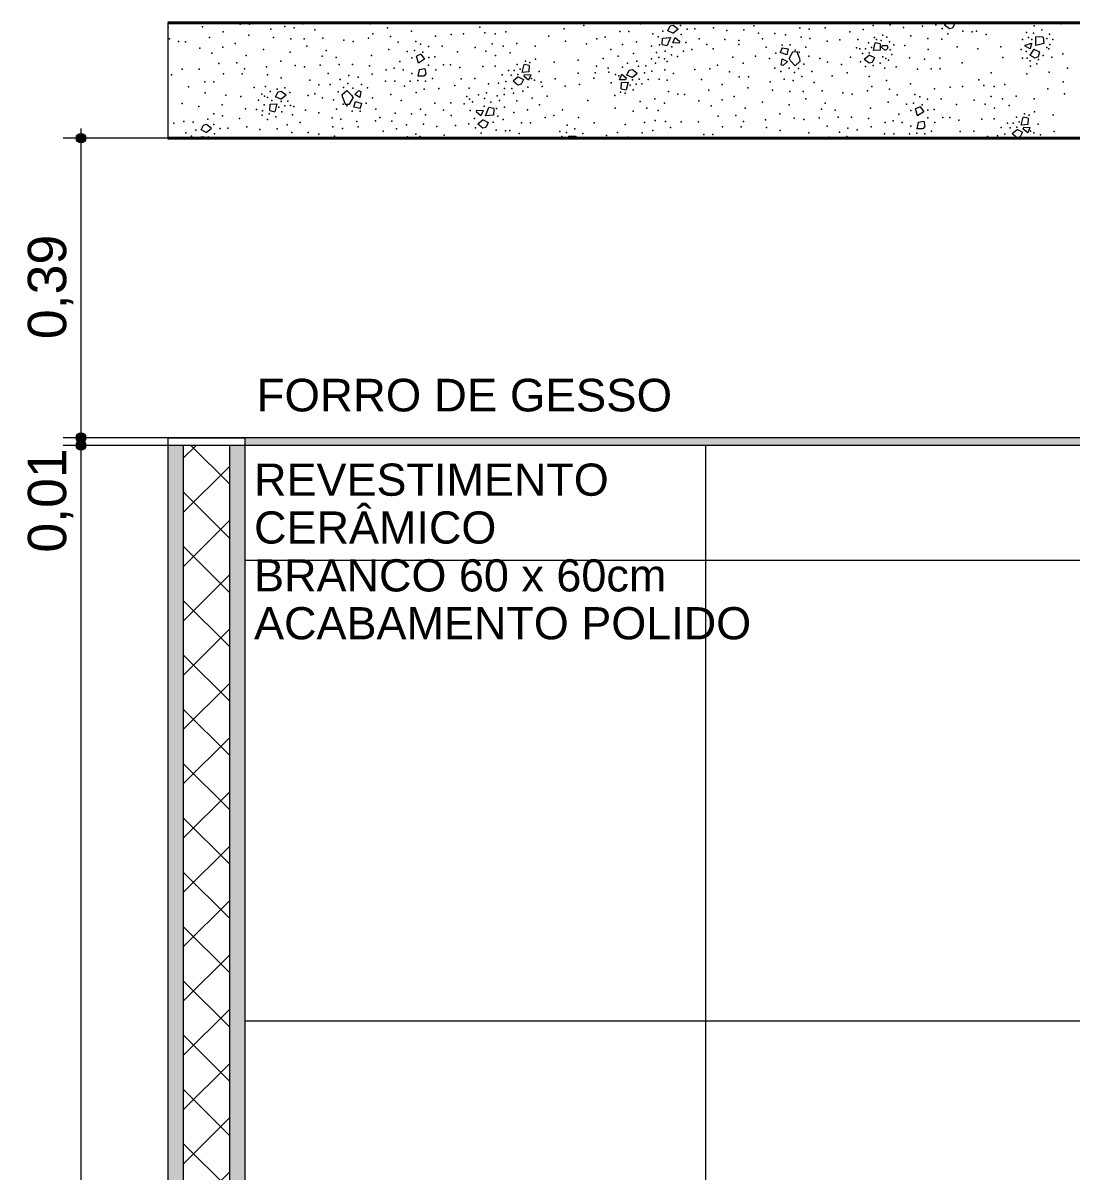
# Model space of a CAD drawing. Header units: metres. Extents: x -1.4 to 64, y -2.2 to 1.7.
# Drawn here: x 54.469 to 55.834, y 0.163 to 1.658 of the extents above; entities that cross this region are included whole.
import ezdxf

# ---------------------------------------------------------------- set-up
doc = ezdxf.new("R2010")
doc.units = ezdxf.units.M
doc.header["$MEASUREMENT"] = 0
for name, color, linetype in [('COTAS CORTE', 7, 'Continuous'), ('FORRO.EXEC', 7, 'Continuous'), ('LAJES.EST', 7, 'Continuous'), ('PAREDE CONSTRUIR', 7, 'Continuous')]:
    doc.layers.add(name, color=color, linetype=linetype)
for name, color, linetype, lineweight, true_color in [('COTAS CORTE_Caneta_No__25', 7, 'Continuous', 13, 0x982312), ('LAJES.EST_Caneta_No__97', 7, 'Continuous', 13, 0x6b6b6b), ('NOTAS-EXECUTIVO.ARQ_Caneta_No__12', 7, 'Continuous', 0, 0x030303), ('PAREDE CONSTRUIR_Caneta_No__97', 7, 'Continuous', 13, 0x6b6b6b)]:
    doc.layers.add(name, color=color, linetype=linetype, lineweight=lineweight, true_color=true_color)
for name, color, linetype, lineweight in [('FORRO.EXEC_Caneta_No__241', 7, 'Continuous', 13), ('LAJES.EST_Caneta_No__1', 7, 'Continuous', 40), ('LAJES.EST_Caneta_No__241', 7, 'Continuous', 13), ('PAREDE CONSTRUIR_Caneta_No__241', 7, 'Continuous', 13), ('PAREDE CONSTRUIR_Caneta_No__83', 84, 'Continuous', 0)]:
    doc.layers.add(name, color=color, linetype=linetype, lineweight=lineweight)
doc.styles.add('GENERATED_STYLE_1', font='arial.ttf')
doc.dimstyles.new('GENERATED_STYLE__1', dxfattribs={"dimtxt": 0.05, "dimasz": 0.02375, "dimexe": 0.18, "dimexo": 0.267183, "dimgap": 0, "dimtad": 1, "dimzin": 0, "dimdsep": 46, "dimtxsty": 'GENERATED_STYLE_1', "dimblk": 'ARROWHEAD_11', "dimblk1": 'ARROWHEAD_11', "dimblk2": 'ARROWHEAD_11', "dimcen": 0.09, "dimclrd": 256, "dimclre": 256, "dimclrt": 256, "dimadec": 0, "dimazin": 0, "dimtfac": 1, "dimtdec": 4, "dimtmove": 0, "dimatfit": 3, "dimfxl": 0, "dimtolj": 1, "dimtzin": 0, "dimarcsym": 0})

# ---------------------------------------------------------------- blocks, each defined once
blk = doc.blocks.new('*X162', base_point=(89.6575, -2.0419))
at = {"layer": 'LAJES.EST_Caneta_No__241', "color": 7, "linetype": 'Continuous', "lineweight": 13}
for p, q in [((55.3087, 1.648), (55.3117, 1.6544)), ((55.3153, 1.6448), (55.3087, 1.648)), ((55.3117, 1.6544), (55.3158, 1.6554)), ((55.3153, 1.6448), (55.3222, 1.6504)), ((55.3158, 1.6554), (55.3222, 1.6504)), ((55.6725, 1.6581), (55.6691, 1.6554)), ((55.6754, 1.6504), (55.6691, 1.6554)), ((55.6795, 1.6514), (55.6754, 1.6504)), ((55.6826, 1.6578), (55.6795, 1.6514)), ((55.6818, 1.6581), (55.6826, 1.6578)), ((55.3013, 1.63), (55.3016, 1.6384)), ((55.3013, 1.63), (55.3078, 1.6286)), ((55.3016, 1.6384), (55.312, 1.6393)), ((55.312, 1.6393), (55.3078, 1.6286)), ((55.3153, 1.6324), (55.3181, 1.6394)), ((55.3233, 1.632), (55.3153, 1.6324)), ((55.3181, 1.6394), (55.3239, 1.6346)), ((55.3239, 1.6346), (55.3233, 1.632)), ((55.5764, 1.6221), (55.5789, 1.6324)), ((55.5854, 1.631), (55.5789, 1.6324)), ((55.5854, 1.631), (55.5851, 1.6226)), ((55.7742, 1.6294), (55.7822, 1.6317)), ((55.7822, 1.6317), (55.7806, 1.6243)), ((55.7881, 1.6287), (55.7878, 1.6401)), ((55.7973, 1.6396), (55.7878, 1.6401)), ((55.7983, 1.6313), (55.7881, 1.6287)), ((55.7973, 1.6396), (55.7983, 1.6313)), ((54.9873, 1.6177), (54.9813, 1.6149)), ((54.984, 1.606), (54.9813, 1.6149)), ((54.9873, 1.6177), (54.9921, 1.6109)), ((55.4574, 1.6259), (55.4551, 1.6196)), ((55.4635, 1.6167), (55.4551, 1.6196)), ((55.4574, 1.6259), (55.4656, 1.6244)), ((55.4656, 1.6244), (55.4635, 1.6167)), ((55.4711, 1.6202), (55.4665, 1.6122)), ((55.4771, 1.6206), (55.4711, 1.6202)), ((55.4801, 1.6122), (55.4771, 1.6206)), ((55.5713, 1.6162), (55.5645, 1.6106)), ((55.5713, 1.6162), (55.578, 1.613)), ((55.5851, 1.6226), (55.5764, 1.6221)), ((55.5873, 1.6263), (55.588, 1.6289)), ((55.5913, 1.6229), (55.5873, 1.6263)), ((55.588, 1.6289), (55.5943, 1.6286)), ((55.5913, 1.6229), (55.5941, 1.624)), ((55.5953, 1.6271), (55.5941, 1.624)), ((55.5953, 1.6271), (55.5943, 1.6286)), ((55.7741, 1.6281), (55.7742, 1.6294)), ((55.7806, 1.6243), (55.7741, 1.6281)), ((55.7852, 1.624), (55.7799, 1.6162)), ((55.7869, 1.6122), (55.7799, 1.6162)), ((55.7852, 1.624), (55.7928, 1.6206)), ((55.7928, 1.6206), (55.7908, 1.6139)), ((54.9921, 1.6109), (54.984, 1.606)), ((55.1191, 1.5938), (55.1216, 1.6041)), ((55.1281, 1.6027), (55.1216, 1.6041)), ((55.1281, 1.6027), (55.1278, 1.5944)), ((55.4564, 1.6038), (55.4578, 1.6116)), ((55.4589, 1.6028), (55.4564, 1.6038)), ((55.4578, 1.6116), (55.4644, 1.6079)), ((55.4644, 1.6079), (55.4589, 1.6028)), ((55.4686, 1.6087), (55.4665, 1.6122)), ((55.4747, 1.6024), (55.4686, 1.6087)), ((55.4806, 1.608), (55.4747, 1.6024)), ((55.4801, 1.6122), (55.4806, 1.608)), ((55.5708, 1.6056), (55.5645, 1.6106)), ((55.5749, 1.6066), (55.5708, 1.6056)), ((55.578, 1.613), (55.5749, 1.6066)), ((55.7908, 1.6139), (55.7869, 1.6122)), ((54.985, 1.5974), (54.983, 1.5889)), ((54.991, 1.5887), (54.983, 1.5889)), ((54.985, 1.5974), (54.9923, 1.5989)), ((54.9937, 1.592), (54.991, 1.5887)), ((54.9923, 1.5989), (54.9937, 1.592)), ((55.114, 1.5879), (55.1072, 1.5823)), ((55.114, 1.5879), (55.1207, 1.5847)), ((55.1207, 1.5847), (55.1176, 1.5784)), ((55.1278, 1.5944), (55.1191, 1.5938)), ((55.1217, 1.5885), (55.1223, 1.5912)), ((55.1275, 1.5838), (55.1217, 1.5885)), ((55.1223, 1.5912), (55.1303, 1.5908)), ((55.1303, 1.5908), (55.1275, 1.5838)), ((55.2458, 1.5842), (55.2487, 1.5913)), ((55.2487, 1.5913), (55.2545, 1.5865)), ((55.2545, 1.5865), (55.2538, 1.5839)), ((55.2554, 1.5903), (55.2585, 1.5967)), ((55.2621, 1.5871), (55.2554, 1.5903)), ((55.2585, 1.5967), (55.2626, 1.5977)), ((55.2621, 1.5871), (55.2689, 1.5927)), ((55.2626, 1.5977), (55.2689, 1.5927)), ((54.8849, 1.5648), (54.8908, 1.5703)), ((54.8908, 1.5703), (54.8968, 1.564)), ((54.9011, 1.5649), (54.9066, 1.57)), ((54.9066, 1.57), (54.9091, 1.569)), ((55.1136, 1.5773), (55.1072, 1.5823)), ((55.1176, 1.5784), (55.1136, 1.5773)), ((55.2538, 1.5839), (55.2458, 1.5842)), ((55.248, 1.5723), (55.2483, 1.5807)), ((55.248, 1.5723), (55.2545, 1.5709)), ((55.2483, 1.5807), (55.257, 1.5812)), ((55.257, 1.5812), (55.2545, 1.5709)), ((54.7981, 1.562), (54.8012, 1.5684)), ((54.8048, 1.5588), (54.7981, 1.562)), ((54.8012, 1.5684), (54.8053, 1.5694)), ((54.8048, 1.5588), (54.8116, 1.5644)), ((54.8053, 1.5694), (54.8116, 1.5644)), ((54.8854, 1.5606), (54.8849, 1.5648)), ((54.8854, 1.5606), (54.8884, 1.5522)), ((54.8944, 1.5525), (54.899, 1.5605)), ((54.8968, 1.564), (54.899, 1.5605)), ((54.8999, 1.5483), (54.902, 1.556)), ((54.9077, 1.5611), (54.9011, 1.5649)), ((54.902, 1.556), (54.9104, 1.5531)), ((54.9091, 1.569), (54.9077, 1.5611)), ((54.7907, 1.5441), (54.791, 1.5524)), ((54.7907, 1.5441), (54.7972, 1.5426)), ((54.791, 1.5524), (54.7997, 1.5529)), ((54.7997, 1.5529), (54.7972, 1.5426)), ((54.8884, 1.5522), (54.8944, 1.5525)), ((54.9081, 1.5469), (54.8999, 1.5483)), ((54.9081, 1.5469), (54.9104, 1.5531)), ((55.0596, 1.542), (55.0602, 1.5446)), ((55.0653, 1.5372), (55.0596, 1.542)), ((55.0602, 1.5446), (55.0682, 1.5442)), ((55.0682, 1.5442), (55.0653, 1.5372)), ((55.0714, 1.5373), (55.0757, 1.548)), ((55.0822, 1.5466), (55.0757, 1.548)), ((55.0822, 1.5466), (55.0819, 1.5382)), ((55.6371, 1.5491), (55.6311, 1.5463)), ((55.6338, 1.5374), (55.6311, 1.5463)), ((55.6419, 1.5423), (55.6338, 1.5374)), ((55.6371, 1.5491), (55.6419, 1.5423)), ((54.7009, 1.5188), (54.704, 1.5252)), ((54.704, 1.5252), (54.7081, 1.5262)), ((54.7081, 1.5262), (54.7144, 1.5212)), ((55.0681, 1.5318), (55.0613, 1.5262)), ((55.0677, 1.5212), (55.0613, 1.5262)), ((55.0681, 1.5318), (55.0748, 1.5286)), ((55.0819, 1.5382), (55.0714, 1.5373)), ((55.0748, 1.5286), (55.0717, 1.5222)), ((55.6348, 1.5288), (55.6328, 1.5203)), ((55.6348, 1.5288), (55.6421, 1.5303)), ((55.6421, 1.5303), (55.6435, 1.5234)), ((55.7689, 1.5252), (55.7714, 1.5355)), ((55.7776, 1.5258), (55.7689, 1.5252)), ((55.7779, 1.5341), (55.7714, 1.5355)), ((55.7779, 1.5341), (55.7776, 1.5258)), ((54.6938, 1.5092), (54.7043, 1.5101)), ((54.7076, 1.5156), (54.7009, 1.5188)), ((54.7043, 1.5101), (54.7035, 1.5081)), ((54.7076, 1.5156), (54.7144, 1.5212)), ((54.7095, 1.5081), (54.7104, 1.5102)), ((54.7104, 1.5102), (54.7129, 1.5081)), ((55.0717, 1.5222), (55.0677, 1.5212)), ((55.1801, 1.5081), (55.18, 1.5109)), ((55.1895, 1.5104), (55.18, 1.5109)), ((55.1895, 1.5104), (55.1898, 1.5081)), ((55.6408, 1.5201), (55.6328, 1.5203)), ((55.6435, 1.5234), (55.6408, 1.5201)), ((55.7639, 1.5193), (55.757, 1.5137)), ((55.7634, 1.5087), (55.757, 1.5137)), ((55.7639, 1.5193), (55.7705, 1.5161)), ((55.7705, 1.5161), (55.7675, 1.5098)), ((55.7715, 1.5199), (55.7722, 1.5226)), ((55.7773, 1.5152), (55.7715, 1.5199)), ((55.7722, 1.5226), (55.7801, 1.5222)), ((55.7801, 1.5222), (55.7773, 1.5152)), ((54.6938, 1.5081), (54.6938, 1.5092)), ((55.7675, 1.5098), (55.7634, 1.5087))]:
    blk.add_line(p, q, dxfattribs=at)
for p in [(54.6582, 1.6522), (54.7028, 1.6533), (54.7298, 1.6468), (54.7519, 1.6566), (54.764, 1.6566), (54.792, 1.6499), (54.8101, 1.6537), (54.8223, 1.6518), (54.8334, 1.657), (54.8493, 1.649), (54.873, 1.6577), (54.921, 1.6569), (54.9436, 1.6519), (54.975, 1.6474), (55.064, 1.6528), (55.0704, 1.6454), (55.0977, 1.6466), (55.1738, 1.6503), (55.1994, 1.6549), (55.2463, 1.6469), (55.2581, 1.6469), (55.2731, 1.6569), (55.3021, 1.6476), (55.3253, 1.655), (55.3337, 1.6499), (55.3437, 1.6505), (55.3682, 1.6518), (55.3855, 1.6485), (55.4077, 1.6494), (55.4208, 1.6546), (55.4269, 1.6449), (55.438, 1.6578), (55.4481, 1.6446), (55.4804, 1.6518), (55.4928, 1.6501), (55.5135, 1.6519), (55.5459, 1.6464), (55.5631, 1.6496), (55.5762, 1.6548), (55.5984, 1.6557), (55.6157, 1.6524), (55.6402, 1.6538), (55.6575, 1.6559), (55.6659, 1.6508), (55.6891, 1.6581), (55.693, 1.6476), (55.7051, 1.6468), (55.7108, 1.6473), (55.7258, 1.6573), (55.7376, 1.6573), (55.7758, 1.6458), (55.7847, 1.6448), (55.7855, 1.6543), (55.7956, 1.6493), (55.8204, 1.6572), (54.6598, 1.6373), (54.6718, 1.6341), (54.6808, 1.6337), (54.7121, 1.6393), (54.7452, 1.6312), (54.7632, 1.6421), (54.7953, 1.6391), (54.8177, 1.6374), (54.8351, 1.6374), (54.8597, 1.6382), (54.8869, 1.6359), (54.8991, 1.6341), (54.9189, 1.6383), (54.9246, 1.6439), (54.9476, 1.6407), (54.9575, 1.633), (54.9807, 1.6338), (54.9869, 1.6306), (55.0063, 1.6411), (55.0265, 1.643), (55.0425, 1.644), (55.0799, 1.6309), (55.0839, 1.6439), (55.1123, 1.6316), (55.1536, 1.6409), (55.1755, 1.6344), (55.2028, 1.6308), (55.2161, 1.6374), (55.2272, 1.6398), (55.2499, 1.6299), (55.268, 1.6334), (55.2891, 1.644), (55.2961, 1.6399), (55.2978, 1.6297), (55.3262, 1.643), (55.3321, 1.6325), (55.3497, 1.6375), (55.3594, 1.6302), (55.3828, 1.6368), (55.401, 1.63), (55.4011, 1.6353), (55.4318, 1.6375), (55.4619, 1.6427), (55.4678, 1.6297), (55.4824, 1.6398), (55.4937, 1.6381), (55.5163, 1.6345), (55.5326, 1.6362), (55.5561, 1.6368), (55.57, 1.6324), (55.5777, 1.6392), (55.5804, 1.6367), (55.5865, 1.6351), (55.5886, 1.6424), (55.5937, 1.6395), (55.5973, 1.6337), (55.603, 1.6297), (55.6253, 1.6413), (55.6474, 1.6378), (55.6656, 1.6369), (55.6735, 1.6439), (55.7231, 1.6433), (55.7706, 1.6368), (55.7783, 1.6393), (55.7828, 1.6366), (55.8024, 1.6381), (55.8058, 1.6436), (55.8061, 1.6301), (55.8102, 1.6364), (54.6995, 1.6252), (54.7152, 1.619), (54.7295, 1.6265), (54.7595, 1.6156), (54.7822, 1.6235), (54.8169, 1.6202), (54.8387, 1.6281), (54.8588, 1.6147), (54.8639, 1.6221), (54.9228, 1.6156), (54.9455, 1.6235), (54.9695, 1.6209), (54.979, 1.6221), (54.9899, 1.6201), (54.997, 1.6275), (55.0147, 1.6278), (55.0347, 1.6207), (55.058, 1.6262), (55.0719, 1.6212), (55.0844, 1.6156), (55.0945, 1.6278), (55.1035, 1.6192), (55.136, 1.628), (55.2346, 1.6235), (55.2442, 1.6147), (55.2639, 1.6182), (55.2876, 1.628), (55.2939, 1.6195), (55.3052, 1.6215), (55.3135, 1.6168), (55.3138, 1.627), (55.3292, 1.6213), (55.3401, 1.6236), (55.3679, 1.6245), (55.423, 1.6149), (55.4369, 1.6268), (55.4495, 1.619), (55.4575, 1.6293), (55.4747, 1.6226), (55.4797, 1.6201), (55.4884, 1.6268), (55.4922, 1.6147), (55.5543, 1.6258), (55.5587, 1.6243), (55.562, 1.6185), (55.566, 1.6246), (55.5708, 1.6192), (55.5737, 1.6263), (55.5984, 1.623), (55.6002, 1.6172), (55.6172, 1.6288), (55.6476, 1.6235), (55.6854, 1.6271), (55.7122, 1.6246), (55.7421, 1.6269), (55.7686, 1.6236), (55.7751, 1.6209), (55.7974, 1.6156), (55.802, 1.6262), (55.805, 1.6243), (55.8232, 1.6178), (54.7243, 1.6053), (54.7475, 1.6061), (54.7861, 1.6008), (54.8049, 1.6085), (54.8236, 1.6028), (54.8357, 1.6009), (54.856, 1.6031), (54.877, 1.6133), (54.8806, 1.6039), (54.898, 1.604), (54.9204, 1.6022), (54.9598, 1.6079), (54.9755, 1.6126), (54.9973, 1.6032), (54.9974, 1.613), (55.0055, 1.6139), (55.0168, 1.6038), (55.0258, 1.6035), (55.0379, 1.6002), (55.0679, 1.6013), (55.084, 1.6021), (55.1127, 1.6041), (55.1232, 1.6084), (55.1292, 1.6068), (55.1364, 1.6112), (55.1607, 1.6073), (55.1919, 1.6097), (55.2158, 1.6019), (55.2246, 1.612), (55.2497, 1.6006), (55.2562, 1.6058), (55.2683, 1.6084), (55.2705, 1.6021), (55.2801, 1.6024), (55.2876, 1.6115), (55.2926, 1.6059), (55.2968, 1.6132), (55.3042, 1.6116), (55.308, 1.6081), (55.3211, 1.6146), (55.3736, 1.603), (55.3934, 1.6135), (55.4069, 1.6056), (55.4413, 1.6119), (55.4859, 1.6044), (55.5066, 1.612), (55.5166, 1.6069), (55.5347, 1.6042), (55.5464, 1.6136), (55.5595, 1.6074), (55.566, 1.6015), (55.5763, 1.6029), (55.5853, 1.606), (55.5885, 1.614), (55.5926, 1.612), (55.596, 1.6095), (55.6059, 1.6011), (55.6235, 1.6126), (55.6428, 1.6109), (55.6627, 1.6124), (55.692, 1.6063), (55.7451, 1.613), (55.7707, 1.6122), (55.7766, 1.6125), (55.7806, 1.6087), (55.7811, 1.6017), (55.7892, 1.6048), (55.7914, 1.6107), (55.8087, 1.6138), (54.6624, 1.5908), (54.6764, 1.598), (54.6987, 1.598), (54.73, 1.5917), (54.7544, 1.5917), (54.7574, 1.5984), (54.7874, 1.5906), (54.8053, 1.5867), (54.8664, 1.5924), (54.8934, 1.5896), (54.9055, 1.5877), (54.9236, 1.5915), (54.9418, 1.597), (54.9525, 1.5994), (54.9642, 1.5971), (54.9753, 1.5923), (55.0022, 1.5858), (55.0067, 1.5971), (55.0395, 1.5853), (55.0575, 1.5857), (55.0931, 1.5906), (55.1014, 1.5961), (55.1047, 1.5903), (55.1087, 1.5964), (55.1135, 1.5909), (55.1164, 1.598), (55.1312, 1.5858), (55.1411, 1.5948), (55.162, 1.5853), (55.1921, 1.5926), (55.2122, 1.5861), (55.2142, 1.593), (55.2311, 1.5994), (55.2321, 1.5939), (55.2408, 1.5912), (55.2449, 1.5893), (55.2714, 1.5848), (55.2785, 1.5932), (55.2879, 1.5952), (55.2973, 1.5848), (55.3048, 1.5973), (55.3159, 1.5924), (55.3441, 1.5977), (55.3526, 1.5847), (55.3635, 1.5984), (55.389, 1.5947), (55.4017, 1.588), (55.4138, 1.5881), (55.448, 1.5992), (55.4557, 1.5949), (55.46, 1.5851), (55.4669, 1.5994), (55.4736, 1.5936), (55.4789, 1.5987), (55.4832, 1.5884), (55.4964, 1.5948), (55.5228, 1.5891), (55.5423, 1.593), (55.5708, 1.5883), (55.5913, 1.5994), (55.6336, 1.5978), (55.6514, 1.5982), (55.6633, 1.5982), (55.7297, 1.5931), (55.7762, 1.592), (55.8051, 1.5939), (55.8291, 1.5991), (54.6845, 1.5748), (54.7058, 1.5813), (54.7177, 1.5814), (54.7702, 1.574), (54.7849, 1.5756), (54.7999, 1.5721), (54.8101, 1.5735), (54.8427, 1.5837), (54.8545, 1.5777), (54.869, 1.5779), (54.8823, 1.5844), (54.8866, 1.5741), (54.8919, 1.5791), (54.8986, 1.5734), (54.9098, 1.5778), (54.9175, 1.5736), (54.9411, 1.5824), (54.9532, 1.5825), (54.9658, 1.5758), (54.9734, 1.5823), (54.9832, 1.5833), (54.9914, 1.5721), (54.9934, 1.5823), (55.0107, 1.5728), (55.0316, 1.5766), (55.0501, 1.5732), (55.0752, 1.5789), (55.0883, 1.5799), (55.096, 1.5727), (55.0976, 1.5818), (55.1056, 1.5729), (55.1264, 1.5745), (55.1353, 1.5838), (55.144, 1.5811), (55.145, 1.5756), (55.1751, 1.5757), (55.1935, 1.5779), (55.235, 1.5803), (55.2597, 1.577), (55.2626, 1.5841), (55.2634, 1.5709), (55.2675, 1.5786), (55.2747, 1.579), (55.2831, 1.5844), (55.308, 1.5836), (55.3619, 1.5707), (55.3796, 1.5782), (55.413, 1.5735), (55.4419, 1.5813), (55.4451, 1.5705), (55.4721, 1.5832), (55.4991, 1.5804), (55.5744, 1.5753), (55.5934, 1.5833), (55.5974, 1.5721), (55.6249, 1.5788), (55.6561, 1.5725), (55.6763, 1.5744), (55.6923, 1.5754), (55.7138, 1.5842), (55.7202, 1.5768), (55.7337, 1.5753), (55.7475, 1.578), (55.8034, 1.5723), (55.8236, 1.5817), (54.7064, 1.5672), (54.7334, 1.5641), (54.7526, 1.5624), (54.7759, 1.5578), (54.7802, 1.5655), (54.7835, 1.563), (54.7876, 1.561), (54.7908, 1.569), (54.7931, 1.5571), (54.8053, 1.5558), (54.8141, 1.5565), (54.8167, 1.5676), (54.8404, 1.5637), (54.8489, 1.5659), (54.8589, 1.5607), (54.8733, 1.5581), (54.8796, 1.5684), (54.9242, 1.5608), (54.9479, 1.5649), (54.9615, 1.557), (54.9812, 1.5674), (55.0469, 1.5624), (55.0507, 1.5589), (55.0543, 1.5553), (55.0622, 1.5646), (55.0699, 1.5598), (55.0726, 1.5672), (55.0783, 1.5551), (55.0866, 1.5634), (55.0896, 1.5571), (55.0958, 1.5651), (55.1079, 1.5667), (55.1123, 1.5568), (55.1199, 1.5692), (55.1319, 1.5604), (55.1515, 1.563), (55.2047, 1.5572), (55.2398, 1.5638), (55.2469, 1.5682), (55.253, 1.5666), (55.2726, 1.5558), (55.2917, 1.5594), (55.3096, 1.5687), (55.3216, 1.5655), (55.3306, 1.5651), (55.3493, 1.5566), (55.3793, 1.5579), (55.3951, 1.5626), (55.432, 1.5549), (55.4675, 1.5688), (55.4849, 1.5689), (55.4885, 1.5595), (55.5095, 1.5696), (55.5368, 1.5673), (55.5489, 1.5655), (55.5687, 1.5697), (55.5954, 1.5549), (55.6073, 1.5644), (55.6305, 1.5652), (55.6367, 1.562), (55.6468, 1.559), (55.6645, 1.5592), (55.7078, 1.5576), (55.7297, 1.5623), (55.7444, 1.5592), (55.7621, 1.563), (55.7858, 1.5594), (55.8253, 1.5658), (54.6764, 1.5533), (54.6981, 1.5495), (54.7285, 1.5515), (54.7589, 1.5462), (54.7731, 1.5453), (54.781, 1.5437), (54.7833, 1.5515), (54.7897, 1.5399), (54.8024, 1.5487), (54.8061, 1.5426), (54.8102, 1.5504), (54.8174, 1.5507), (54.8218, 1.5492), (54.837, 1.5447), (54.8541, 1.541), (54.8771, 1.5459), (54.8858, 1.5526), (54.8908, 1.5501), (54.8977, 1.5431), (54.908, 1.5434), (54.916, 1.5538), (54.9286, 1.546), (54.9538, 1.5405), (54.9869, 1.546), (55.0053, 1.5537), (55.0167, 1.5448), (55.0263, 1.5543), (55.0434, 1.5529), (55.0514, 1.5441), (55.0697, 1.5496), (55.0857, 1.5469), (55.0959, 1.5486), (55.1082, 1.5416), (55.1262, 1.5451), (55.1415, 1.5515), (55.1714, 1.5449), (55.2401, 1.547), (55.2638, 1.5435), (55.2816, 1.5472), (55.2962, 1.5442), (55.3042, 1.5538), (55.365, 1.5504), (55.4093, 1.547), (55.4547, 1.5399), (55.4667, 1.5516), (55.5086, 1.5461), (55.5137, 1.5535), (55.5268, 1.5447), (55.5726, 1.547), (55.6194, 1.5523), (55.6253, 1.544), (55.6288, 1.5535), (55.6397, 1.5515), (55.6472, 1.5444), (55.6553, 1.5453), (55.6845, 1.5521), (55.7217, 1.5526), (55.7342, 1.547), (55.7533, 1.5506), (55.7862, 1.5426), (54.6653, 1.5277), (54.6784, 1.5297), (54.6905, 1.529), (54.71, 1.5327), (54.7175, 1.5258), (54.7178, 1.5397), (54.7287, 1.5372), (54.7508, 1.5337), (54.7804, 1.538), (54.7876, 1.5326), (54.7984, 1.5358), (54.813, 1.5254), (54.82, 1.5383), (54.8302, 1.5287), (54.8718, 1.5346), (54.8831, 1.533), (54.9036, 1.53), (54.928, 1.5305), (54.9337, 1.5352), (54.9492, 1.5301), (54.9684, 1.5256), (54.9751, 1.5398), (54.9906, 1.5265), (54.9933, 1.5383), (55.0264, 1.5376), (55.0498, 1.5267), (55.0572, 1.5336), (55.0814, 1.529), (55.0874, 1.5367), (55.0944, 1.5325), (55.118, 1.5281), (55.1298, 1.5281), (55.1489, 1.5352), (55.1601, 1.5376), (55.1777, 1.5251), (55.1923, 1.5349), (55.2126, 1.528), (55.2532, 1.5259), (55.2784, 1.5284), (55.2922, 1.5311), (55.3057, 1.5297), (55.3262, 1.5294), (55.3485, 1.5294), (55.3741, 1.5367), (55.3973, 1.5375), (55.4072, 1.5298), (55.4359, 1.5322), (55.4734, 1.5342), (55.4856, 1.5323), (55.5058, 1.5345), (55.5304, 1.5353), (55.5478, 1.5354), (55.5702, 1.5336), (55.5916, 1.5284), (55.6023, 1.5308), (55.6096, 1.5393), (55.614, 1.5285), (55.6471, 1.5346), (55.6565, 1.5285), (55.6666, 1.5352), (55.6757, 1.5349), (55.6877, 1.5316), (55.7177, 1.5327), (55.7338, 1.5335), (55.7512, 1.5275), (55.7585, 1.5278), (55.7625, 1.5355), (55.7662, 1.5294), (55.773, 1.5398), (55.779, 1.5382), (55.7909, 1.5262), (55.8105, 1.5387), (54.6813, 1.5149), (54.6883, 1.5107), (54.6943, 1.5184), (54.7185, 1.5138), (54.7259, 1.5207), (54.7359, 1.5213), (54.7605, 1.5227), (54.7777, 1.5193), (54.7999, 1.5202), (54.8192, 1.5157), (54.8403, 1.5154), (54.8541, 1.5135), (54.8727, 1.5227), (54.8747, 1.5106), (54.8851, 1.5209), (54.9057, 1.5227), (54.9381, 1.5172), (54.9553, 1.5204), (54.9699, 1.51), (54.9808, 1.5133), (54.9859, 1.5103), (55.0079, 1.5232), (55.0176, 1.5121), (55.0324, 1.5246), (55.0582, 1.5216), (55.0657, 1.5147), (55.0852, 1.5184), (55.0973, 1.5177), (55.1031, 1.5181), (55.1153, 1.5141), (55.168, 1.5166), (55.1705, 1.5101), (55.177, 1.5156), (55.1878, 1.5201), (55.198, 1.5144), (55.2289, 1.5118), (55.2434, 1.5157), (55.2751, 1.5149), (55.2892, 1.5179), (55.3122, 1.5222), (55.3556, 1.5127), (55.3675, 1.5128), (55.3798, 1.5231), (55.4042, 1.5231), (55.4372, 1.522), (55.4551, 1.5181), (55.4925, 1.5151), (55.5162, 1.5238), (55.5321, 1.5158), (55.5417, 1.5105), (55.5432, 1.521), (55.5553, 1.5191), (55.5734, 1.5229), (55.5909, 1.5138), (55.603, 1.5139), (55.6233, 1.5137), (55.6251, 1.5237), (55.633, 1.5147), (55.6432, 1.5137), (55.652, 1.5172), (55.6893, 1.5167), (55.7073, 1.5171), (55.725, 1.5103), (55.7381, 1.5113), (55.7429, 1.522), (55.7474, 1.5132), (55.7545, 1.5217), (55.7633, 1.5223), (55.781, 1.5172), (55.7851, 1.5152), (55.7939, 1.5125), (55.8118, 1.5167), (54.742, 1.5083), (54.824, 1.5083), (54.886, 1.5089), (55.0397, 1.5086), (55.1946, 1.509), (55.2571, 1.5096), (55.5043, 1.5091), (55.5189, 1.5093), (55.5596, 1.5092)]:
    blk.add_point(p, dxfattribs=at)
blk = doc.blocks.new('*D168', base_point=(89.6575, -2.0419))
at = {"layer": 'COTAS CORTE_Caneta_No__25', "linetype": 'Continuous', "lineweight": 13, "true_color": 0x982312}
for points in [[(54.5384, 1.1081), (54.5389, 1.1058), (54.5403, 1.1037), (54.5423, 1.1024), (54.5447, 1.1019), (54.5471, 1.1024), (54.5491, 1.1037), (54.5505, 1.1058), (54.5509, 1.1081), (54.5505, 1.1105), (54.5491, 1.1126), (54.5471, 1.1139), (54.5447, 1.1144), (54.5423, 1.1139), (54.5403, 1.1126), (54.5389, 1.1105)], [(54.5384, -2.0419), (54.5389, -2.0442), (54.5403, -2.0463), (54.5423, -2.0476), (54.5447, -2.0481), (54.5471, -2.0476), (54.5491, -2.0463), (54.5505, -2.0442), (54.5509, -2.0419), (54.5505, -2.0395), (54.5491, -2.0374), (54.5471, -2.0361), (54.5447, -2.0356), (54.5423, -2.0361), (54.5403, -2.0374), (54.5389, -2.0395)]]:
    blk.add_hatch(color=24, dxfattribs=at).paths.add_polyline_path(points)
at = {"layer": 'COTAS CORTE_Caneta_No__25', "color": 24, "linetype": 'Continuous', "lineweight": 13, "true_color": 0x982312}
for p, q in [((54.5384, 1.1081), (54.5213, 1.1081)), ((54.8119, 1.1081), (54.5509, 1.1081)), ((54.5447, -2.0356), (54.5447, 1.1019)), ((54.5384, -2.0419), (54.5213, -2.0419)), ((54.5447, -2.0544), (54.5447, -2.0481)), ((54.8119, -2.0419), (54.5509, -2.0419))]:
    blk.add_line(p, q, dxfattribs=at)
for centre in [(54.5447, 1.1081), (54.5447, -2.0419)]:
    blk.add_circle(centre, 0.00625, dxfattribs=at)
at = {"layer": 'COTAS CORTE_Caneta_No__25', "color": 24, "lineweight": 13, "true_color": 0x982312, "char_height": 0.05, "attachment_point": 7, "rotation": 90, "style": 'GENERATED_STYLE_1'}
for s, insert in [('\\A1;{\\pql;\\fArial|b0|i0|c0|p0;\\W1.000000;0,01}', (54.5347, 0.9684)), ('\\A1;{\\pql;\\fArial|b0|i0|c0|p0;\\W1.000000;3,15}', (54.5347, -0.6003))]:
    blk.add_mtext(s, dxfattribs=dict(at, insert=insert))
blk = doc.blocks.new('ARROWHEAD_11')
at = {"color": 0, "linetype": 'Continuous', "lineweight": 0}
blk.add_line((0, 0), (-1, 0), dxfattribs=at)
at = {"color": 0, "linetype": 'Continuous', "lineweight": 0, "const_width": 0.25, "flags": 128}
blk.add_lwpolyline([(-0.125, 0, 1), (0.125, 0, 1)], format="xyb", close=True, dxfattribs=at)
blk = doc.blocks.new('*D169', base_point=(89.6575, -2.0419))
at = {"layer": 'COTAS CORTE_Caneta_No__25', "linetype": 'Continuous', "lineweight": 13, "true_color": 0x982312}
for points in [[(54.5384, 1.1181), (54.5389, 1.1158), (54.5403, 1.1137), (54.5423, 1.1124), (54.5447, 1.1119), (54.5471, 1.1124), (54.5491, 1.1137), (54.5505, 1.1158), (54.5509, 1.1181), (54.5505, 1.1205), (54.5491, 1.1226), (54.5471, 1.1239), (54.5447, 1.1244), (54.5423, 1.1239), (54.5403, 1.1226), (54.5389, 1.1205)], [(54.5384, 1.1081), (54.5389, 1.1058), (54.5403, 1.1037), (54.5423, 1.1024), (54.5447, 1.1019), (54.5471, 1.1024), (54.5491, 1.1037), (54.5505, 1.1058), (54.5509, 1.1081), (54.5505, 1.1105), (54.5491, 1.1126), (54.5471, 1.1139), (54.5447, 1.1144), (54.5423, 1.1139), (54.5403, 1.1126), (54.5389, 1.1105)]]:
    blk.add_hatch(color=24, dxfattribs=at).paths.add_polyline_path(points)
at = {"layer": 'COTAS CORTE_Caneta_No__25', "color": 24, "linetype": 'Continuous', "lineweight": 13, "true_color": 0x982312}
for p, q in [((54.5384, 1.1181), (54.5213, 1.1181)), ((54.5384, 1.1081), (54.5213, 1.1081)), ((54.5447, 1.1081), (54.5447, 1.1119)), ((54.8119, 1.1181), (54.5509, 1.1181)), ((54.8119, 1.1081), (54.5509, 1.1081))]:
    blk.add_line(p, q, dxfattribs=at)
for centre in [(54.5447, 1.1181), (54.5447, 1.1081)]:
    blk.add_circle(centre, 0.00625, dxfattribs=at)
blk = doc.blocks.new('*D170', base_point=(89.6575, -2.0419))
at = {"layer": 'COTAS CORTE_Caneta_No__25', "linetype": 'Continuous', "lineweight": 13, "true_color": 0x982312}
for points in [[(54.5384, 1.5081), (54.5389, 1.5058), (54.5403, 1.5037), (54.5423, 1.5024), (54.5447, 1.5019), (54.5471, 1.5024), (54.5491, 1.5037), (54.5505, 1.5058), (54.5509, 1.5081), (54.5505, 1.5105), (54.5491, 1.5126), (54.5471, 1.5139), (54.5447, 1.5144), (54.5423, 1.5139), (54.5403, 1.5126), (54.5389, 1.5105)], [(54.5384, 1.1181), (54.5389, 1.1158), (54.5403, 1.1137), (54.5423, 1.1124), (54.5447, 1.1119), (54.5471, 1.1124), (54.5491, 1.1137), (54.5505, 1.1158), (54.5509, 1.1181), (54.5505, 1.1205), (54.5491, 1.1226), (54.5471, 1.1239), (54.5447, 1.1244), (54.5423, 1.1239), (54.5403, 1.1226), (54.5389, 1.1205)]]:
    blk.add_hatch(color=24, dxfattribs=at).paths.add_polyline_path(points)
at = {"layer": 'COTAS CORTE_Caneta_No__25', "color": 24, "linetype": 'Continuous', "lineweight": 13, "true_color": 0x982312}
for p, q in [((54.5447, 1.5144), (54.5447, 1.5206)), ((54.5384, 1.5081), (54.5213, 1.5081)), ((54.5447, 1.1244), (54.5447, 1.5019)), ((54.8119, 1.5081), (54.5509, 1.5081)), ((54.5384, 1.1181), (54.5213, 1.1181)), ((54.8119, 1.1181), (54.5509, 1.1181))]:
    blk.add_line(p, q, dxfattribs=at)
for centre in [(54.5447, 1.5081), (54.5447, 1.1181)]:
    blk.add_circle(centre, 0.00625, dxfattribs=at)
at = {"layer": 'COTAS CORTE_Caneta_No__25', "color": 24, "lineweight": 13, "true_color": 0x982312, "insert": (54.5347, 1.2464), "char_height": 0.05, "attachment_point": 7, "rotation": 90, "style": 'GENERATED_STYLE_1'}
blk.add_mtext('\\A1;{\\pql;\\fArial|b0|i0|c0|p0;\\W1.000000;0,39}', dxfattribs=at)

msp = doc.modelspace()

# ---------------------------------------------------------------- hatches: boundary and pattern name
at = {"layer": 'FORRO.EXEC', "linetype": 'Continuous', "lineweight": 0, "true_color": 0xffffff}
msp.add_hatch(color=7, dxfattribs=at).paths.add_polyline_path([(54.7578, 1.1081), (56.8578, 1.1081), (56.8578, 1.1181), (54.7578, 1.1181)])
at = {"layer": 'PAREDE CONSTRUIR', "linetype": 'Continuous', "lineweight": 0, "true_color": 0xffffff}
for points in [[(54.6578, 1.1081), (54.6578, -2.0419), (54.6778, -2.0419), (54.6778, 1.1081)], [(54.7578, 1.1081), (54.7378, 1.1081), (54.7378, -2.0419), (54.7578, -2.0419)]]:
    msp.add_hatch(color=7, dxfattribs=at).paths.add_polyline_path(points)
at = {"layer": 'PAREDE CONSTRUIR_Caneta_No__83', "linetype": 'Continuous', "lineweight": 0}
h = msp.add_hatch(dxfattribs=at)
h.set_pattern_fill('Placomur_0012', color=84, style=0, pattern_type=2)
h.set_pattern_definition([(45, (89.657527, -2.041855), (-0.03535534, 0.03535534), []), (135, (89.657527, -2.041855), (0.03535534, 0.03535534), [])])
h.paths.add_polyline_path([(54.6778, 1.1081), (54.6778, -2.0419), (54.7378, -2.0419), (54.7378, 1.1081)])
at = {"layer": 'PAREDE CONSTRUIR_Caneta_No__97', "linetype": 'Continuous', "lineweight": 13, "true_color": 0x6b6b6b}
h = msp.add_hatch(dxfattribs=at)
h.set_pattern_fill('Ceramica_60_x_60_0012', color=251, style=0, pattern_type=2)
h.set_pattern_definition([(0, (54.75783, -2.04186), (0, 0.6), []), (90, (54.75783, -2.04186), (-0.6, 0), [])])
h.paths.add_polyline_path([(54.7578, -2.0419), (56.8578, -2.0419), (56.8578, -1.3168), (56.8528, -1.3168), (56.8528, -1.3151), (56.8528, -1.3114), (56.8528, -1.3069), (56.7876, -1.3069), (56.785, -1.3066), (56.7825, -1.3059), (56.7801, -1.3047), (56.778, -1.3032), (56.7762, -1.3013), (56.7747, -1.2991), (56.7737, -1.2967), (56.773, -1.2942), (56.7729, -1.2916), (56.7731, -1.289), (56.7739, -1.2865), (56.775, -1.2841), (56.7765, -1.282), (56.7784, -1.2802), (56.7806, -1.2787), (56.783, -1.2777), (56.7855, -1.277), (56.7881, -1.2769), (56.8528, -1.2769), (56.8528, -1.2723), (56.8528, -1.2686), (56.8528, -1.2669), (56.8578, -1.2669), (56.8578, -0.9759), (56.8318, -0.9759), (56.8318, -0.9574), (56.8178, -0.9574), (56.8178, -0.9559), (56.8098, -0.9559), (56.8098, -0.9759), (56.7958, -0.9759), (56.7958, -0.9809), (56.7943, -0.9809), (56.7943, -1.1869), (56.7935, -1.1901), (56.7911, -1.1925), (56.7878, -1.1934), (56.7846, -1.1925), (56.7822, -1.1901), (56.7813, -1.1869), (56.7813, -0.9809), (56.7798, -0.9809), (56.7798, -0.9759), (56.7698, -0.9759), (56.7698, -0.9749), (56.7548, -0.9749), (56.7548, -0.9734), (56.7528, -0.9734), (56.7528, -0.9746), (56.7298, -0.9746), (56.7298, -1.0317), (56.7128, -1.0317), (56.7128, -0.9258), (56.7461, -0.9258), (56.7463, -0.9264), (56.7548, -0.9264), (56.7548, -0.9249), (56.7698, -0.9249), (56.7698, -0.9239), (56.7808, -0.9239), (56.7808, -0.9179), (56.7788, -0.9179), (56.7788, -0.8999), (56.7837, -0.8999), (56.7848, -0.8797), (56.7848, -0.3844), (56.7802, -0.3799), (56.7778, -0.3709), (56.7802, -0.3619), (56.7816, -0.3605), (56.7797, -0.3563), (56.7774, -0.3574), (56.7346, -0.2717), (56.7157, -0.2394), (56.7156, -0.2392), (56.7143, -0.2401), (56.7114, -0.236), (56.709, -0.2377), (56.6574, -0.164), (56.6598, -0.1623), (56.6569, -0.1582), (56.6791, -0.1427), (56.6792, -0.1427), (56.6955, -0.1557), (56.7299, -0.2048), (56.7364, -0.2245), (56.7364, -0.2246), (56.7355, -0.2252), (56.7368, -0.2274), (56.7554, -0.2615), (56.7848, -0.3223), (56.7848, 0.0761), (56.4058, 0.0761), (56.4058, 0.0751), (56.4448, 0.0751), (56.4448, 0.0721), (56.5148, 0.0721), (56.5148, 0.0601), (56.5048, 0.0601), (56.5048, 0.0581), (56.2848, 0.0581), (56.2848, 0.0601), (56.2748, 0.0601), (56.2748, 0.0721), (56.3448, 0.0721), (56.3448, 0.0751), (56.3838, 0.0751), (56.3838, 0.0761), (56.3728, 0.0761), (56.3728, 0.1001), (56.8498, 0.1001), (56.8498, 0.1181), (56.8478, 0.1181), (56.8478, 0.9981), (56.8578, 0.9981), (56.8578, 1.1081), (54.7578, 1.1081), (54.7578, -0.7171), (54.7628, -0.7171), (54.7628, -0.7269), (54.7687, -0.7269), (54.7845, -0.7286), (54.8004, -0.7342), (54.8147, -0.7431), (54.8265, -0.755), (54.8355, -0.7693), (54.841, -0.7851), (54.8428, -0.801), (54.8428, -1.0827), (54.841, -1.0986), (54.8355, -1.1144), (54.8265, -1.1287), (54.8147, -1.1406), (54.8004, -1.1495), (54.7845, -1.1551), (54.7687, -1.1569), (54.7628, -1.1569), (54.7628, -1.1669), (54.7578, -1.1669)])
h.paths.add_polyline_path([(54.8277, -1.2918), (54.8277, -1.2889), (54.8287, -1.2826), (54.8309, -1.2767), (54.834, -1.2712), (54.8381, -1.2663), (54.8429, -1.2622), (54.8456, -1.2606), (54.8471, -1.2597), (54.8497, -1.2575), (54.8518, -1.2549), (54.8532, -1.2524), (54.8571, -1.2445), (54.8573, -1.2438), (54.8576, -1.242), (54.8577, -1.2419), (54.8577, -1.2418), (55.0377, -1.2418), (55.0377, -1.1219), (55.0777, -1.1219), (55.0777, -1.2418), (55.2577, -1.2418), (55.2577, -1.2419), (55.2578, -1.242), (55.2581, -1.2438), (55.2583, -1.2445), (55.2621, -1.2524), (55.2635, -1.2549), (55.2657, -1.2575), (55.2683, -1.2597), (55.2698, -1.2606), (55.2725, -1.2622), (55.2773, -1.2663), (55.2814, -1.2712), (55.2845, -1.2767), (55.2866, -1.2826), (55.2877, -1.2889), (55.2877, -1.2918), (55.2877, -1.2919), (55.2777, -1.2919), (55.2777, -1.2984), (55.2754, -1.3114), (55.2709, -1.3237), (55.2644, -1.3351), (55.2559, -1.3452), (55.2458, -1.3537), (55.2411, -1.3564), (55.2275, -1.3645), (55.1981, -1.3757), (55.1671, -1.3816), (55.1488, -1.3819), (55.0787, -1.3819), (55.0787, -1.4019), (55.0367, -1.4019), (55.0367, -1.3819), (54.9666, -1.3819), (54.9482, -1.3816), (54.9173, -1.3757), (54.8879, -1.3645), (54.8743, -1.3564), (54.8696, -1.3537), (54.8595, -1.3452), (54.851, -1.3351), (54.8445, -1.3237), (54.84, -1.3114), (54.8377, -1.2984), (54.8377, -1.2919), (54.8277, -1.2918)], flags=0)
h.paths.add_polyline_path([(55.3329, -0.7437), (55.3335, -0.7363), (55.3362, -0.7294), (55.3408, -0.7235), (55.347, -0.7193), (55.3541, -0.7171), (55.3616, -0.7171), (55.3687, -0.7193), (55.3748, -0.7235), (55.3795, -0.7294), (55.3822, -0.7363), (55.3828, -0.7437), (55.3811, -0.751), (55.3774, -0.7574), (55.3728, -0.7617), (55.3728, -1.1222), (55.3748, -1.1235), (55.3795, -1.1294), (55.3822, -1.1363), (55.3828, -1.1437), (55.3811, -1.151), (55.3774, -1.1574), (55.3719, -1.1625), (55.3652, -1.1657), (55.3578, -1.1669), (55.3505, -1.1657), (55.3437, -1.1625), (55.3383, -1.1574), (55.3346, -1.151), (55.3329, -1.1437), (55.3335, -1.1363), (55.3362, -1.1294), (55.3408, -1.1235), (55.3428, -1.1222), (55.3428, -0.7617), (55.3383, -0.7574), (55.3346, -0.751)], flags=0)
h.paths.add_polyline_path([(55.9846, -1.301), (55.9829, -1.2937), (55.9835, -1.2863), (55.9862, -1.2794), (55.9908, -1.2735), (55.9928, -1.2722), (55.9928, -0.6117), (55.9883, -0.6074), (55.9846, -0.601), (55.9829, -0.5937), (55.9835, -0.5863), (55.9862, -0.5794), (55.9908, -0.5735), (55.997, -0.5693), (56.0041, -0.5671), (56.0116, -0.5671), (56.0187, -0.5693), (56.0248, -0.5735), (56.0295, -0.5794), (56.0322, -0.5863), (56.0328, -0.5937), (56.0311, -0.601), (56.0274, -0.6074), (56.0228, -0.6117), (56.0228, -1.2722), (56.0248, -1.2735), (56.0295, -1.2794), (56.0322, -1.2863), (56.0328, -1.2937), (56.0311, -1.301), (56.0274, -1.3074), (56.0219, -1.3125), (56.0152, -1.3157), (56.0078, -1.3169), (56.0005, -1.3157), (55.9937, -1.3125), (55.9883, -1.3074)], flags=0)
h.paths.add_polyline_path([(56.0511, -1.6778), (56.0485, -1.6778), (56.0485, -1.5778), (56.0971, -1.5778), (56.0971, -1.5785), (56.0971, -1.5807), (56.0971, -1.5819), (56.6998, -1.5819), (56.6998, -1.5778), (56.7485, -1.5778), (56.7485, -1.5785), (56.7485, -1.5807), (56.7485, -1.5839), (56.7485, -1.5878), (56.7485, -1.6678), (56.7485, -1.6716), (56.7485, -1.6748), (56.7485, -1.677), (56.7485, -1.6778), (56.7458, -1.6778), (56.7458, -1.6498), (56.7379, -1.6498), (56.7379, -1.6539), (56.7381, -1.6617), (56.7381, -1.6695), (56.7381, -1.6845), (56.7381, -1.6983), (56.7381, -1.7046), (56.7381, -1.7115), (56.7381, -1.7157), (56.7381, -1.7204), (56.7381, -1.7244), (56.7381, -1.7278), (56.7381, -1.7304), (56.7381, -1.7323), (56.7381, -1.7335), (56.7378, -1.736), (56.7378, -1.7366), (56.7374, -1.7379), (56.737, -1.7395), (56.7367, -1.7401), (56.7362, -1.7418), (56.7331, -1.746), (56.729, -1.7488), (56.7242, -1.7498), (56.7241, -1.7498), (56.7194, -1.7488), (56.7153, -1.746), (56.7122, -1.7418), (56.7105, -1.7366), (56.7105, -1.735), (56.7104, -1.7335), (56.7104, -1.7323), (56.7105, -1.7304), (56.7105, -1.7278), (56.7105, -1.7244), (56.7105, -1.7204), (56.7105, -1.7157), (56.7105, -1.7104), (56.7105, -1.7046), (56.7105, -1.6983), (56.7105, -1.6845), (56.7105, -1.6695), (56.7105, -1.6617), (56.7107, -1.6539), (56.7107, -1.6498), (56.7025, -1.6498), (56.7025, -1.6716), (56.7025, -1.6748), (56.7025, -1.677), (56.7025, -1.6778), (56.6998, -1.6778), (56.6998, -1.6157), (56.6618, -1.6157), (56.655, -1.6154), (56.1426, -1.6154), (56.1358, -1.6157), (56.0971, -1.6157), (56.0971, -1.6678), (56.0971, -1.6716), (56.0971, -1.6748), (56.0971, -1.677), (56.0971, -1.6778), (56.0945, -1.6778), (56.0945, -1.6498), (56.0865, -1.6498), (56.0865, -1.6539), (56.0867, -1.6617), (56.0867, -1.6695), (56.0867, -1.6845), (56.0867, -1.6983), (56.0867, -1.7046), (56.0867, -1.7157), (56.0867, -1.7204), (56.0867, -1.7244), (56.0867, -1.7278), (56.0867, -1.7304), (56.0867, -1.7323), (56.0867, -1.7335), (56.0865, -1.736), (56.0865, -1.7366), (56.0861, -1.7379), (56.0856, -1.7395), (56.0854, -1.7401), (56.0848, -1.7418), (56.0818, -1.746), (56.0776, -1.7488), (56.0729, -1.7498), (56.0728, -1.7498), (56.068, -1.7488), (56.0639, -1.746), (56.0608, -1.7418), (56.0592, -1.7366), (56.0592, -1.735), (56.0591, -1.7335), (56.0591, -1.7323), (56.0591, -1.7304), (56.0591, -1.7278), (56.0591, -1.7244), (56.0591, -1.7204), (56.0591, -1.7157), (56.0591, -1.7104), (56.0591, -1.7046), (56.0591, -1.6983), (56.0591, -1.6845), (56.0591, -1.6695), (56.0591, -1.6617), (56.0593, -1.6539), (56.0593, -1.6498), (56.0511, -1.6498), (56.0511, -1.6678), (56.0511, -1.6716), (56.0511, -1.6748), (56.0511, -1.677)], flags=0)

# ---------------------------------------------------------------- linework, layer by layer
at = {"layer": 'FORRO.EXEC_Caneta_No__241', "color": 7, "linetype": 'Continuous', "lineweight": 13}
for p, q in [((54.6578, 1.1181), (54.7578, 1.1181)), ((54.6578, 1.1181), (54.6578, 1.1081)), ((54.7578, 1.1181), (54.7578, 1.1081)), ((56.8578, 1.1181), (54.7578, 1.1181)), ((56.8578, 1.1081), (54.7578, 1.1081))]:
    msp.add_line(p, q, dxfattribs=at)
at = {"layer": 'LAJES.EST_Caneta_No__1', "color": 7, "linetype": 'Continuous', "lineweight": 40}
for p, q in [((56.8578, 1.6581), (54.6578, 1.6581)), ((56.8578, 1.5081), (54.6578, 1.5081))]:
    msp.add_line(p, q, dxfattribs=at)
at = {"layer": 'LAJES.EST_Caneta_No__97', "color": 251, "linetype": 'Continuous', "lineweight": 13, "true_color": 0x6b6b6b}
msp.add_line((54.6578, 1.6581), (54.6578, 1.5081), dxfattribs=at)
at = {"layer": 'PAREDE CONSTRUIR_Caneta_No__241', "color": 7, "linetype": 'Continuous', "lineweight": 13}
for p, q in [((54.6778, 1.1081), (54.6778, -2.0419)), ((54.7378, 1.1081), (54.7378, -2.0419)), ((54.7578, 1.1081), (54.7578, -2.0419))]:
    msp.add_line(p, q, dxfattribs=at)
at = {"layer": 'PAREDE CONSTRUIR_Caneta_No__241', "color": 7, "linetype": 'Continuous', "lineweight": 13, "flags": 128}
for points in [[(54.6578, 1.1081), (54.6578, 0.1086), (54.6578, 0.0986), (54.6578, -2.0389), (54.6578, -2.0419)], [(54.7578, 1.1081), (54.7378, 1.1081), (54.6778, 1.1081), (54.6578, 1.1081)]]:
    msp.add_lwpolyline(points, dxfattribs=at)

# ---------------------------------------------------------------- block references
at = {"layer": 'LAJES.EST', "lineweight": 0}
msp.add_blockref('*X162', (89.6575, -2.0419), dxfattribs=at)

# ---------------------------------------------------------------- texts
at = {"layer": 'NOTAS-EXECUTIVO.ARQ_Caneta_No__12', "color": 18, "linetype": 'Continuous', "lineweight": 0, "true_color": 0x030303, "insert": (55.0438, 1.1948), "char_height": 0.0425, "attachment_point": 2, "style": 'GENERATED_STYLE_1'}
msp.add_mtext('\\A1;{\\pqc;\\fArial|b0|i0|c0|p0;\\W1.000000;FORRO DE \\fArial|b0|i0|c0|p0;\\W1.000000;GESSO}', dxfattribs=at)
at = {"layer": 'NOTAS-EXECUTIVO.ARQ_Caneta_No__12', "color": 18, "linetype": 'Continuous', "lineweight": 0, "true_color": 0x030303, "insert": (54.77, 1.0844), "char_height": 0.041905, "width": 0.74499, "attachment_point": 1, "line_spacing_factor": 0.892098, "style": 'GENERATED_STYLE_1'}
msp.add_mtext('\\A1;{\\pql;\\fArial|b0|i0|c0|p0;\\W1.000000;REVESTIMENTO CERÂMICO\\P\\pql;\\fArial|b0|i0|c0|p0;\\W1.000000;BRANCO 60 x 60cm\\P\\pql;\\fArial|b0|i0|c0|p0;\\W1.000000;ACABAMENTO POLIDO\\fArial|b0|i0|c0|p0;\\W1.000000; }', dxfattribs=at)

# ---------------------------------------------------------------- dimensions: what is measured, and where the dimension line sits
at = {"layer": 'COTAS CORTE', "color": 24, "linetype": 'Continuous', "lineweight": 13, "true_color": 0x982312}
for base, p1, p2, picture, middle in [((54.5447, 1.5081), (55.8078, 1.1181), (54.6578, 1.5081), '*D170', (54.5097, 1.3111)), ((54.5447, 1.1181), (55.8078, 1.1081), (55.8078, 1.1181), '*D169', (54.5097, 1.0332)), ((54.5447, 1.1081), (54.7578, -2.0419), (55.8078, 1.1081), '*D168', (54.5097, -0.5356))]:
    dim = msp.add_linear_dim(base=base, p1=p1, p2=p2, angle=90, dimstyle='GENERATED_STYLE__1', dxfattribs=at)
    dim.commit()
    dim.dimension.update_dxf_attribs({"geometry": picture, "text_midpoint": middle, "dimtype": 160, "text_rotation": 90})

doc.saveas('drawing.dxf')
